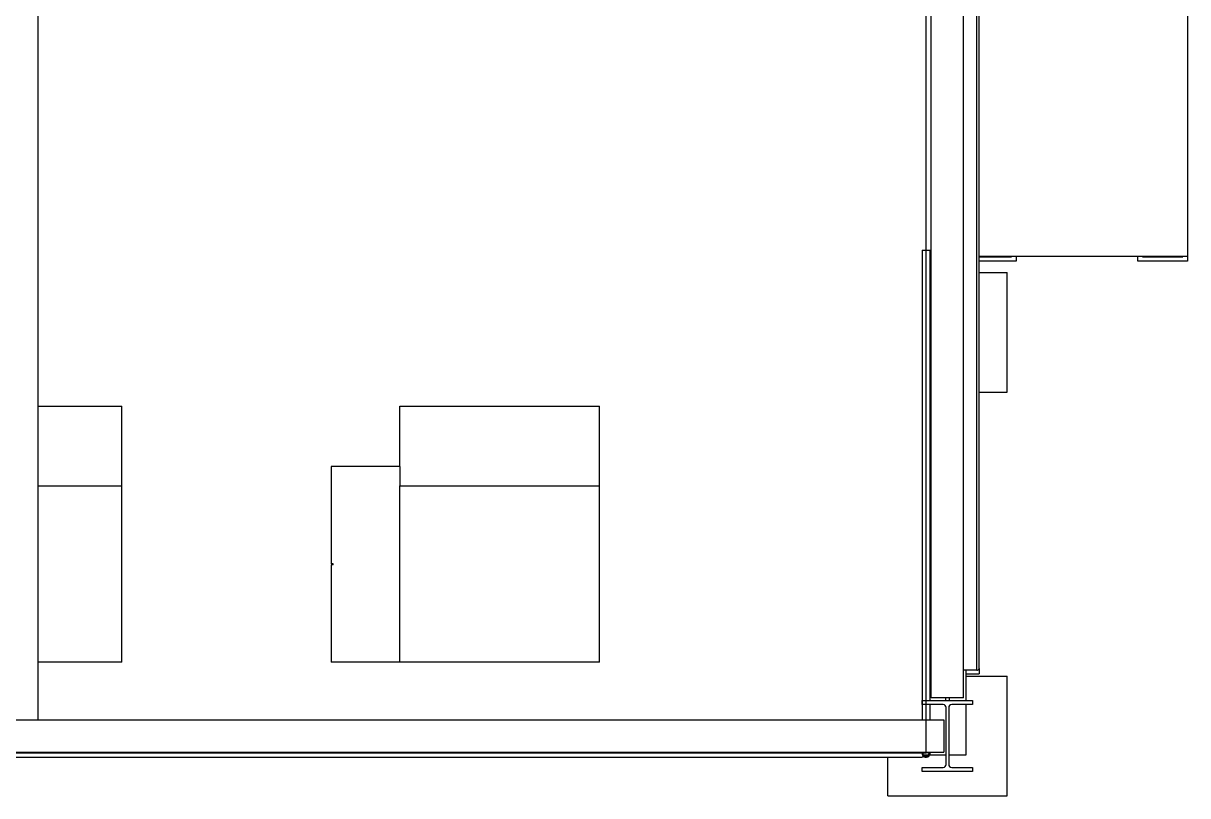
# Model space of a CAD drawing. Header units: inches. Extents: x -1490 to 2215, y -1057 to 1547.
# Drawn here: x 193.8 to 427.8, y 1086.5 to 1241.7 of the extents above; entities that cross this region are included whole.
import ezdxf

# ---------------------------------------------------------------- set-up
doc = ezdxf.new("R2010")
doc.units = ezdxf.units.IN
doc.header["$MEASUREMENT"] = 0

msp = doc.modelspace()

# ---------------------------------------------------------------- linework, layer by layer
at = {"color": 7, "linetype": 'Continuous', "lineweight": 25}
for p, q in [((196.79, 1101.77), (196.79, 1257.02)), ((376.29, 1106.18), (376.29, 1253.11)), ((382.79, 1106.18), (382.79, 1253.11)), ((385.42, 1111.73), (385.42, 1250.7)), ((385.92, 1112.08), (385.92, 1251.05)), ((427.84, 1194.92), (427.84, 1245.46)), ((374.44, 1196.15), (374.44, 1101.77)), ((374.44, 1196.15), (375.27, 1196.15)), ((375.27, 1196.15), (376.1, 1196.15)), ((376.1, 1105.68), (376.1, 1196.15)), ((385.92, 1194.92), (427.84, 1194.92)), ((385.92, 1194.83), (392.41, 1194.83)), ((393.37, 1193.96), (385.92, 1193.96)), ((392.41, 1194.83), (392.41, 1194.92)), ((393.37, 1194.92), (393.37, 1193.96)), ((417.8, 1193.96), (417.8, 1194.92)), ((427.8, 1193.96), (417.8, 1193.96)), ((418.77, 1194.92), (418.77, 1194.83)), ((418.77, 1194.83), (426.84, 1194.83)), ((426.84, 1194.92), (426.84, 1194.83)), ((427.8, 1194.92), (427.8, 1193.96)), ((385.92, 1191.64), (391.54, 1191.64)), ((391.54, 1167.64), (391.54, 1191.64)), ((385.92, 1167.64), (391.54, 1167.64)), ((196.79, 1164.83), (213.62, 1164.83)), ((213.62, 1148.77), (213.62, 1164.83)), ((269.46, 1164.83), (309.62, 1164.83)), ((269.46, 1152.71), (269.46, 1164.83)), ((309.62, 1148.77), (309.62, 1164.83)), ((255.68, 1152.71), (255.68, 1133.12)), ((269.46, 1152.71), (255.68, 1152.71)), ((269.46, 1152.71), (269.46, 1148.77)), ((196.79, 1148.77), (213.62, 1148.77)), ((213.62, 1113.34), (213.62, 1148.77)), ((269.46, 1148.77), (309.62, 1148.77)), ((269.46, 1113.34), (269.46, 1148.77)), ((309.62, 1113.34), (309.62, 1148.77)), ((256.08, 1133.12), (255.68, 1133.12)), ((255.68, 1132.92), (255.68, 1113.34)), ((256.08, 1132.92), (255.68, 1132.92)), ((256.08, 1132.92), (256.08, 1133.12)), ((213.62, 1113.34), (196.79, 1113.34)), ((269.46, 1113.34), (255.68, 1113.34)), ((309.62, 1113.34), (269.46, 1113.34)), ((385.42, 1111.73), (382.79, 1111.73)), ((383.34, 1105.68), (383.34, 1111.73)), ((385.92, 1112.08), (385.92, 1111.01)), ((383.34, 1111.01), (385.92, 1111.01)), ((383.34, 1110.52), (391.54, 1110.52)), ((391.54, 1086.52), (391.54, 1110.52)), ((374.48, 1104.82), (374.48, 1105.68)), ((374.48, 1105.68), (384.61, 1105.68)), ((378.69, 1104.82), (374.48, 1104.82)), ((376.1, 1101.77), (376.1, 1104.82)), ((382.79, 1106.18), (376.29, 1106.18)), ((379.17, 1106.18), (379.17, 1105.68)), ((379.92, 1106.18), (379.92, 1105.68)), ((384.61, 1104.82), (380.4, 1104.82)), ((383.34, 1094.73), (383.34, 1104.82)), ((384.61, 1105.68), (384.61, 1104.82)), ((379.29, 1092.82), (379.29, 1104.22)), ((379.8, 1104.22), (379.8, 1092.82)), ((8.3, 1101.77), (378.79, 1101.77)), ((190.29, 1101.77), (196.79, 1101.77)), ((378.79, 1101.77), (378.79, 1095.27)), ((8.3, 1095.27), (378.79, 1095.27)), ((14.23, 1094.29), (374.44, 1094.29)), ((367.54, 1086.52), (367.54, 1094.29)), ((376.1, 1095.12), (374.44, 1095.12)), ((374.69, 1094.54), (374.44, 1094.29)), ((374.71, 1094.73), (375.74, 1094.73)), ((376, 1094.73), (379.29, 1094.73)), ((376.1, 1095.12), (376.1, 1095.27)), ((379.8, 1094.73), (383.34, 1094.73)), ((374.48, 1091.37), (374.48, 1092.22)), ((374.48, 1092.22), (378.69, 1092.22)), ((384.61, 1091.37), (374.48, 1091.37)), ((380.4, 1092.22), (384.61, 1092.22)), ((384.61, 1092.22), (384.61, 1091.37)), ((367.54, 1086.52), (391.54, 1086.52))]:
    msp.add_line(p, q, dxfattribs=at)
at = {"color": 7, "linetype": 'Continuous'}
for p, q in [((375.27, 1195.32), (375.27, 1245.85)), ((375.27, 1095.12), (375.27, 1195.32)), ((375.27, 1095.12), (375.27, 1195.32)), ((13.4, 1095.12), (375.27, 1095.12)), ((13.4, 1095.12), (375.27, 1095.12))]:
    msp.add_line(p, q, dxfattribs=at)
at = {"color": 7, "linetype": 'Continuous', "lineweight": 25}
for centre, radius, start, end in [((385.48, 1112.17), 0.449, 262.0999, 347.6327), ((378.69, 1104.22), 0.6, 0, 90), ((380.4, 1104.22), 0.6, 90, 180), ((375.27, 1095.12), 0.83, 169.5654, 225), ((375.17, 1095.12), 0.83, 229.8872, 0), ((375.27, 1095.12), 0.83, 225, 0), ((378.69, 1092.82), 0.6, 270, 0), ((380.4, 1092.82), 0.6, 180, 270)]:
    msp.add_arc(centre, radius, start, end, dxfattribs=at)
for points, knots in [([(374.58, 1095.12), (374.58, 1095.12), (374.58, 1095.09), (374.59, 1095.04), (374.6, 1094.96), (374.63, 1094.87), (374.67, 1094.77), (374.74, 1094.68), (374.83, 1094.59), (374.93, 1094.52), (375.02, 1094.48), (375.13, 1094.44), (375.22, 1094.44), (375.27, 1094.43)], [0, 0, 0, 0, 0.0074364, 0.0727126, 0.1443441, 0.2180024, 0.3319048, 0.4488986, 0.5676358, 0.6899538, 0.7761877, 0.8646948, 1, 1, 1, 1]), ([(375.17, 1094.43), (375.21, 1094.44), (375.27, 1094.44), (375.37, 1094.46), (375.46, 1094.49), (375.55, 1094.54), (375.64, 1094.61), (375.72, 1094.69), (375.78, 1094.79), (375.83, 1094.91), (375.86, 1095.02), (375.86, 1095.1), (375.86, 1095.12), (375.86, 1095.12)], [0, 0, 0, 0, 0.083661, 0.170142, 0.253729, 0.339369, 0.453514, 0.570939, 0.687264, 0.806733, 0.93543, 0.999428, 1, 1, 1, 1])]:
    msp.add_open_spline(points, degree=3, knots=knots, dxfattribs=at)

doc.saveas('drawing.dxf')
